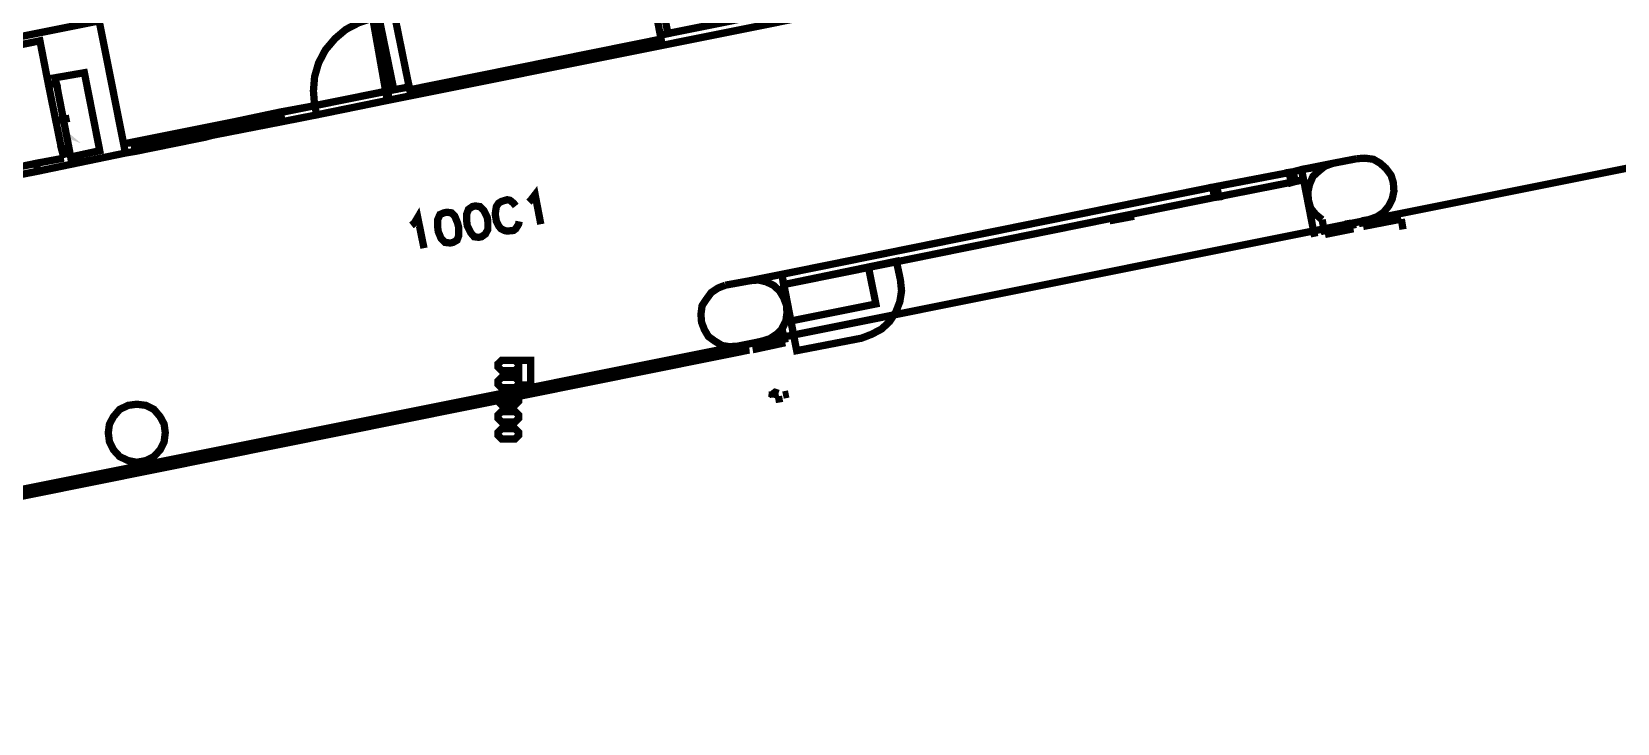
# Model space of a CAD drawing. Header units: millimetres. Extents: x 80 to 209, y 131 to 194.
# Drawn here: x 123.48 to 172.56, y 130.74 to 152.15 of the extents above; entities that cross this region are included whole.
import ezdxf

# ---------------------------------------------------------------- set-up
doc = ezdxf.new("R2010")
doc.units = ezdxf.units.MM
doc.layers.add('H', color=7, linetype='Continuous')
doc.layers.add('P', color=7, linetype='Continuous')

msp = doc.modelspace()

# ---------------------------------------------------------------- hatches: boundary and pattern name
at = {"layer": 'H', "linetype": 'Continuous'}
msp.add_hatch(color=256, dxfattribs=at).paths.add_polyline_path([(124.407, 149.207), (124.284, 148.978), (125.007, 148.696), (124.407, 149.207)])
msp.add_hatch(color=256, dxfattribs=at).paths.add_polyline_path([(124.407, 149.207), (124.284, 148.978), (125.007, 148.696), (124.407, 149.207)])
msp.add_hatch(color=256, dxfattribs=at).paths.add_polyline_path([(124.407, 149.207), (124.284, 148.978), (125.007, 148.696), (124.407, 149.207)])
msp.add_hatch(color=256, dxfattribs=at).paths.add_polyline_path([(124.407, 149.207), (124.284, 148.978), (125.007, 148.696), (124.407, 149.207)])
msp.add_hatch(color=256, dxfattribs=at).paths.add_polyline_path([(124.407, 149.207), (124.284, 148.978), (125.007, 148.696), (124.407, 149.207)])

# ---------------------------------------------------------------- linework, layer by layer
at = {"layer": 'P', "const_width": 0.226}
for points in [[(80.17, 167.525), (87.665, 130.869), (208.864, 155.134), (208.774, 183.885), (199.619, 183.885), (199.619, 194.239), (191.047, 194.239), (191.047, 186.567), (176.213, 186.567), (80.17, 167.525), (80.17, 167.525)], [(127.741, 156.986), (127.071, 160.214), (128.729, 160.567), (128.658, 160.902), (128.129, 163.513), (127.212, 168.152), (113.718, 165.453), (115.006, 159.068), (120.65, 160.196), (122.308, 151.836), (125.571, 152.488), (126.33, 148.678)], [(148.114, 160.937), (148.59, 158.679), (148.184, 160.937), (148.114, 160.937), (148.114, 160.937)], [(147.726, 160.849), (141.746, 159.65), (142.487, 155.893), (143.563, 156.104), (143.863, 154.658), (142.716, 154.428), (143.175, 152.1), (149.26, 153.317), (147.726, 160.849), (147.726, 160.849)], [(169.933, 159.279), (169.492, 159.209), (169.915, 157.127), (162.348, 155.628), (146.262, 152.382), (134.549, 150.036), (132.309, 149.578), (131.233, 149.366), (129.064, 148.943), (128.87, 148.89), (126.7, 148.449), (126.383, 148.396), (123.666, 147.832), (121.444, 147.391), (117.122, 146.526), (114.864, 146.085), (111.707, 145.45), (113.63, 135.855), (128.305, 138.8), (145.591, 142.275), (145.574, 142.452), (145.344, 142.416)], [(134.549, 150.036), (169.915, 157.127), (134.549, 150.036), (134.549, 150.036)], [(126.33, 148.678), (134.691, 150.354), (134.144, 153.017), (133.72, 155.187), (133.438, 156.563), (129.54, 155.769)], [(141.041, 156.916), (141.429, 154.975), (142.346, 155.134), (142.963, 151.924)], [(149.26, 153.317), (143.175, 152.1), (142.716, 154.428), (143.863, 154.658), (143.563, 156.104), (142.487, 155.893)], [(134.62, 153.123), (135.184, 150.354), (142.963, 151.924), (142.346, 155.134)], [(142.963, 151.924), (142.346, 155.134)], [(142.716, 154.428), (143.175, 152.1)], [(122.308, 151.836), (125.571, 152.488), (126.33, 148.678), (132.239, 149.86), (134.497, 150.319), (135.167, 150.442), (135.184, 150.354), (142.963, 151.924), (142.946, 152.047), (149.26, 153.317)], [(135.184, 150.354), (134.62, 153.123), (134.144, 153.017), (134.691, 150.354), (134.497, 150.319)], [(134.144, 153.017), (134.691, 150.354), (134.497, 150.319)], [(135.184, 150.354), (134.62, 153.123)], [(143.175, 152.1), (149.26, 153.317)], [(134.038, 152.576), (133.615, 152.435), (133.209, 152.224), (132.874, 151.941), (132.574, 151.589), (132.362, 151.183), (132.239, 150.76), (132.203, 150.319), (132.239, 149.86)], [(134.497, 150.319), (134.038, 152.576), (134.444, 150.283), (134.497, 150.319), (134.497, 150.319)], [(122.308, 151.836), (125.571, 152.488)], [(122.308, 151.836), (125.571, 152.488)], [(126.383, 148.396), (125.571, 152.488)], [(126.383, 148.396), (125.571, 152.488)], [(122.096, 151.536), (123.737, 151.871), (124.001, 150.513)], [(122.096, 151.536), (123.737, 151.871)], [(124.001, 150.513), (123.737, 151.871)], [(135.184, 150.354), (142.963, 151.924)], [(135.184, 150.354), (142.963, 151.924)], [(124.001, 150.513), (124.248, 150.548), (124.195, 150.724)], [(124.001, 150.513), (124.248, 150.548), (124.195, 150.724)], [(124.195, 150.724), (124.248, 150.548), (124.636, 148.555), (124.689, 148.273), (125.589, 148.467), (125.113, 150.883), (124.195, 150.724), (124.195, 150.724)], [(125.113, 150.883), (124.195, 150.724)], [(125.113, 150.883), (124.195, 150.724)], [(125.589, 148.467), (125.113, 150.883)], [(125.589, 148.467), (125.113, 150.883)], [(124.001, 150.513), (124.407, 148.519)], [(124.248, 150.548), (124.636, 148.555)], [(132.309, 149.578), (134.549, 150.036), (134.497, 150.319), (132.239, 149.86), (132.309, 149.578), (132.309, 149.578)], [(134.549, 150.036), (134.497, 150.319), (134.549, 150.036), (134.549, 150.036)], [(131.18, 149.666), (129.011, 149.207)], [(131.18, 149.666), (129.011, 149.207)], [(131.18, 149.666), (132.239, 149.86), (132.309, 149.578)], [(131.18, 149.666), (132.239, 149.86), (132.309, 149.578)], [(131.18, 149.666), (131.233, 149.366), (132.309, 149.578)], [(131.233, 149.366), (131.18, 149.666)], [(131.18, 149.666), (131.233, 149.366), (132.309, 149.578)], [(131.233, 149.366), (131.18, 149.666)], [(124.213, 149.384), (124.654, 149.472)], [(124.213, 149.384), (124.654, 149.472)], [(128.817, 149.172), (126.63, 148.731)], [(128.817, 149.172), (126.63, 148.731)], [(129.011, 149.207), (128.817, 149.172)], [(129.011, 149.207), (128.817, 149.172)], [(128.817, 149.172), (128.87, 148.89)], [(128.87, 148.89), (128.817, 149.172)], [(128.817, 149.172), (128.87, 148.89)], [(128.87, 148.89), (128.817, 149.172)], [(129.011, 149.207), (129.064, 148.943)], [(129.064, 148.943), (129.011, 149.207)], [(129.011, 149.207), (129.064, 148.943)], [(129.064, 148.943), (129.011, 149.207)], [(131.198, 149.507), (129.028, 149.084)], [(131.198, 149.507), (129.028, 149.084)], [(129.064, 148.943), (131.233, 149.366)], [(129.064, 148.943), (131.233, 149.366)], [(126.63, 148.731), (126.33, 148.678)], [(126.63, 148.731), (126.33, 148.678)], [(126.63, 148.731), (126.7, 148.449)], [(126.7, 148.449), (126.63, 148.731)], [(126.63, 148.731), (126.7, 148.449)], [(126.7, 148.449), (126.63, 148.731)], [(128.834, 149.049), (126.683, 148.608)], [(128.834, 149.049), (126.683, 148.608)], [(126.7, 148.449), (128.87, 148.89)], [(126.7, 148.449), (128.87, 148.89)], [(128.87, 148.89), (129.064, 148.943)], [(128.87, 148.89), (129.064, 148.943)], [(124.478, 148.237), (123.631, 148.078), (123.666, 147.832)], [(124.478, 148.237), (123.631, 148.078), (123.666, 147.832)], [(123.666, 147.832), (126.383, 148.396)], [(123.666, 147.832), (126.383, 148.396)], [(124.478, 148.237), (124.407, 148.519), (124.636, 148.555), (124.689, 148.273)], [(124.478, 148.237), (124.407, 148.519), (124.636, 148.555), (124.689, 148.273)], [(124.689, 148.273), (125.589, 148.467)], [(124.689, 148.273), (125.589, 148.467)], [(126.383, 148.396), (126.7, 148.449)], [(126.383, 148.396), (126.7, 148.449)], [(144.956, 144.304), (145.733, 144.445), (146.703, 144.639), (160.038, 147.338), (162.525, 147.814), (162.789, 147.884), (163.266, 147.955), (163.759, 148.078), (164.5, 148.22)], [(164.871, 146.332), (165.118, 146.42), (165.329, 146.562), (165.488, 146.756), (165.594, 146.967), (165.647, 147.214), (165.629, 147.479), (165.559, 147.708), (165.4, 147.92), (165.223, 148.078), (165.012, 148.202), (164.747, 148.237), (164.5, 148.22)], [(164.871, 146.332), (165.118, 146.42), (165.329, 146.562), (165.488, 146.756), (165.594, 146.967), (165.647, 147.214), (165.629, 147.479), (165.559, 147.708), (165.4, 147.92), (165.223, 148.078), (165.012, 148.202), (164.747, 148.237), (164.5, 148.22)], [(121.444, 147.391), (123.666, 147.832), (123.631, 148.078), (121.408, 147.62), (121.444, 147.391), (121.444, 147.391)], [(160.038, 147.338), (162.525, 147.814), (162.595, 147.514), (160.091, 147.02), (160.038, 147.338), (160.038, 147.338)], [(162.472, 147.479), (162.595, 147.514), (162.525, 147.814), (162.401, 147.796), (162.472, 147.479), (162.472, 147.479)], [(162.525, 147.814), (162.789, 147.884), (163.195, 145.803)], [(162.525, 147.814), (162.595, 147.514), (162.842, 147.567)], [(162.789, 147.884), (163.759, 148.078)], [(162.842, 147.567), (162.789, 147.884)], [(163.759, 148.078), (163.513, 147.99), (163.318, 147.832), (163.142, 147.673), (163.036, 147.426), (162.983, 147.179), (163.001, 146.932), (163.072, 146.685), (163.23, 146.491), (163.424, 146.332)], [(138.871, 146.879), (138.942, 146.95), (139.065, 147.108), (139.241, 146.191)], [(146.703, 144.639), (160.038, 147.338)], [(160.232, 147.038), (160.091, 147.02), (160.038, 147.338), (160.161, 147.355), (160.232, 147.038), (160.232, 147.038)], [(160.091, 147.02), (160.038, 147.338)], [(137.125, 146.738), (137.001, 146.65), (136.948, 146.509), (136.948, 146.279), (136.966, 146.138), (137.072, 145.927), (137.178, 145.803), (137.319, 145.785), (137.407, 145.803), (137.53, 145.891), (137.601, 146.032), (137.601, 146.279), (137.583, 146.403), (137.478, 146.614), (137.354, 146.738), (137.213, 146.756), (137.125, 146.738), (137.125, 146.738)], [(138.465, 146.756), (138.395, 146.844), (138.289, 146.932), (138.201, 146.95), (138.024, 146.897), (137.936, 146.844), (137.866, 146.738), (137.848, 146.632), (137.83, 146.509), (137.866, 146.279), (137.936, 146.138), (138.007, 146.05), (138.113, 145.997), (138.201, 145.979), (138.395, 145.997), (138.465, 146.05), (138.553, 146.191), (138.571, 146.279)], [(146.703, 144.639), (146.756, 144.321), (160.091, 147.02)], [(135.237, 146.156), (135.326, 146.226), (135.431, 146.403), (135.625, 145.45)], [(136.243, 146.544), (136.119, 146.491), (136.049, 146.332), (136.049, 146.103), (136.066, 145.962), (136.155, 145.75), (136.278, 145.627), (136.437, 145.609), (136.525, 145.627), (136.648, 145.697), (136.701, 145.838), (136.701, 146.085), (136.666, 146.226), (136.578, 146.438), (136.472, 146.544), (136.331, 146.562), (136.243, 146.544), (136.243, 146.544)], [(157.603, 146.438), (156.845, 146.297)], [(163.424, 146.332), (163.513, 145.874)], [(164.13, 146.191), (164.342, 146.226)], [(164.342, 146.226), (164.394, 146.05)], [(164.659, 146.297), (164.871, 146.332)], [(164.659, 146.297), (164.694, 146.121)], [(164.694, 146.121), (165.876, 146.35)], [(165.929, 146.032), (165.876, 146.35)], [(163.513, 145.874), (164.394, 146.05)], [(149.384, 144.851), (146.756, 144.321), (146.967, 143.193), (149.613, 143.722), (149.384, 144.851), (149.384, 144.851)], [(146.756, 144.321), (147.161, 142.275), (149.172, 142.663), (149.49, 142.787), (149.789, 142.946), (150.036, 143.175), (150.23, 143.475), (150.354, 143.792), (150.407, 144.127), (150.372, 144.463), (150.248, 145.045), (146.756, 144.321), (146.756, 144.321)], [(144.956, 144.304), (144.727, 144.216), (144.515, 144.074), (144.374, 143.88), (144.233, 143.669), (144.198, 143.404), (144.216, 143.157), (144.304, 142.928), (144.427, 142.716), (144.621, 142.575), (144.851, 142.434), (145.08, 142.399), (145.344, 142.416)], [(144.956, 144.304), (144.727, 144.216), (144.515, 144.074), (144.374, 143.88), (144.233, 143.669), (144.198, 143.404), (144.216, 143.157), (144.304, 142.928), (144.427, 142.716), (144.621, 142.575), (144.851, 142.434), (145.08, 142.399), (145.344, 142.416)], [(144.956, 144.304), (145.733, 144.445)], [(145.733, 144.445), (146.703, 144.639)], [(146.703, 142.963), (146.826, 143.193), (146.861, 143.439), (146.844, 143.686), (146.756, 143.916), (146.632, 144.127), (146.438, 144.304), (146.209, 144.41), (145.979, 144.463), (145.733, 144.445)], [(146.103, 142.575), (146.332, 142.646), (146.544, 142.787), (146.72, 142.963), (146.826, 143.193), (146.861, 143.457), (146.844, 143.686), (146.756, 143.933), (146.632, 144.127), (146.438, 144.304), (146.209, 144.41), (145.979, 144.463), (145.733, 144.445)], [(146.703, 144.639), (147.161, 142.275)], [(146.808, 142.522), (146.703, 142.963)], [(145.591, 142.275), (112.624, 135.643)], [(145.344, 142.416), (145.574, 142.452)], [(145.574, 142.452), (145.591, 142.275)], [(145.874, 142.522), (146.103, 142.575)], [(146.808, 142.522), (145.909, 142.328), (145.874, 142.522)], [(137.918, 141.87), (138.024, 141.975), (138.448, 141.975), (138.553, 141.87), (138.553, 141.764), (138.448, 141.658), (138.024, 141.658), (137.918, 141.764), (137.918, 141.87), (137.918, 141.87)], [(138.553, 141.975), (138.924, 141.975), (138.924, 141.217), (138.553, 141.217), (138.553, 141.975)], [(137.918, 141.34), (138.024, 141.446), (138.448, 141.446), (138.553, 141.34), (138.553, 141.235), (138.448, 141.129), (138.024, 141.129), (137.918, 141.235), (137.918, 141.34), (137.918, 141.34)], [(137.918, 140.811), (138.024, 140.917), (138.448, 140.917), (138.553, 140.811), (138.553, 140.705), (138.448, 140.6), (138.024, 140.6), (137.918, 140.705), (137.918, 140.811), (137.918, 140.811)], [(146.597, 140.952), (146.491, 140.988), (146.403, 140.917), (146.385, 140.829)], [(146.597, 140.952), (146.42, 140.917), (146.438, 140.829)], [(146.632, 140.67), (146.597, 140.864)], [(146.738, 140.899), (146.914, 140.935)], [(126.735, 138.818), (127.018, 138.871), (127.265, 138.994), (127.459, 139.206), (127.582, 139.453), (127.617, 139.735), (127.582, 140), (127.459, 140.229), (127.265, 140.458), (127.018, 140.582), (126.735, 140.617), (126.471, 140.582), (126.206, 140.458), (126.012, 140.229), (125.889, 140), (125.853, 139.735), (125.889, 139.453), (126.012, 139.206), (126.206, 138.994), (126.471, 138.871), (126.735, 138.818), (126.735, 138.818)], [(137.918, 140.282), (138.024, 140.388), (138.448, 140.388), (138.553, 140.282), (138.553, 140.176), (138.448, 140.07), (138.024, 140.07), (137.918, 140.176), (137.918, 140.282), (137.918, 140.282)], [(137.918, 139.753), (138.024, 139.859), (138.448, 139.859), (138.553, 139.753), (138.553, 139.647), (138.448, 139.541), (138.024, 139.541), (137.918, 139.647), (137.918, 139.753), (137.918, 139.753)]]:
    msp.add_lwpolyline(points, dxfattribs=at)

doc.saveas('drawing.dxf')
